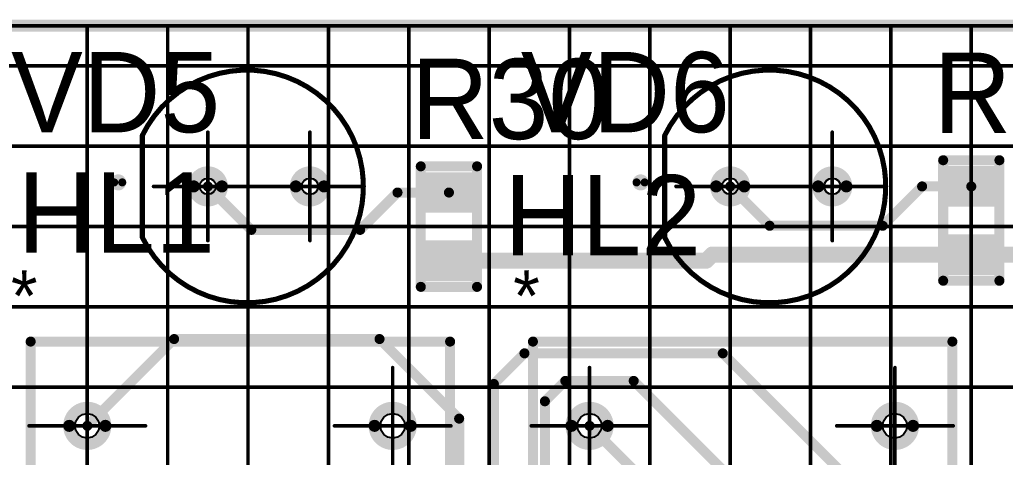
# Model space of a CAD drawing. Header units: millimetres. Extents: x 0 to 841, y 0 to 2540.
# Drawn here: x 89.64 to 138.69, y 2439.51 to 2461.3 of the extents above; entities that cross this region are included whole.
import ezdxf

# ---------------------------------------------------------------- set-up
doc = ezdxf.new("R2010")
doc.units = ezdxf.units.MM
for name, color, linetype in [('Mechanical11', 56, 'Continuous'), ('Mechanical12', 56, 'Continuous'), ('Mechanical7', 56, 'Continuous'), ('Mechanical9', 56, 'Continuous')]:
    doc.layers.add(name, color=color, linetype=linetype)

# ---------------------------------------------------------------- blocks, each defined once
blk = doc.blocks.new('BOASVIEW______T___O_______2_1_33_1_B_1')
at = {"layer": 'Mechanical12'}
for points in [[(36.806, 202.707), (36.806, 200.686), (39.194, 200.686), (39.194, 202.707)], [(62.806, 203.01), (62.806, 200.99), (65.194, 200.99), (65.194, 203.01)], [(36.806, 199.314), (36.806, 197.293), (39.194, 197.293), (39.194, 199.314)], [(62.806, 199.618), (62.806, 197.597), (65.194, 197.597), (65.194, 199.618)]]:
    blk.add_hatch(color=56, dxfattribs=at).paths.add_polyline_path(points)
for points, const_width in [([(0, 210), (320, 210)], 0.6), ([(0, 210), (320, 210)], 0.6), ([(0, 210), (320, 210)], 0.5), ([(22.74, 199.46), (22.74, 204.54)], 0.254), ([(48.74, 199.46), (48.74, 204.54)], 0.254), ([(36.6, 203), (39.4, 203)], 0.5), ([(36.6, 197), (36.6, 203)], 0.5), ([(39.4, 197), (39.4, 203)], 0.5), ([(62.6, 203.304), (65.4, 203.304)], 0.5), ([(62.6, 197.304), (62.6, 203.304)], 0.5), ([(65.4, 197.304), (65.4, 203.304)], 0.5), ([(36.6, 197), (39.4, 197)], 0.5), ([(62.6, 197.304), (65.4, 197.304)], 0.5), ([(17.181, 194.275), (38.059, 194.275)], 0.5), ([(17.181, 155.565), (17.181, 194.275)], 0.5), ([(38.059, 155.565), (38.059, 194.275)], 0.5), ([(42.181, 155.565), (42.181, 194.275)], 0.5), ([(42.181, 194.275), (63.059, 194.275)], 0.5), ([(63.059, 155.565), (63.059, 194.275)], 0.5)]:
    blk.add_lwpolyline(points, dxfattribs=dict(at, const_width=const_width))
at = {"layer": 'Mechanical12', "const_width": 0.254}
for points in [[(22.74, 204.54, -4.331476), (22.74, 199.46)], [(48.74, 204.54, -4.331476), (48.74, 199.46)]]:
    blk.add_lwpolyline(points, format="xyb", dxfattribs=at)
at = {"layer": 'Mechanical12'}
for points, const_width in [([(22.676, 204.54, 1), (22.803, 204.54, 1)], 0.127), ([(22.677, 204.54, 1), (22.804, 204.54, 1)], 0.127), ([(48.677, 204.54, 1), (48.804, 204.54, 1)], 0.127), ([(48.677, 204.54, 1), (48.804, 204.54, 1)], 0.127), ([(36.475, 203, 1), (36.725, 203, 1)], 0.25), ([(36.475, 203, 1), (36.725, 203, 1)], 0.25), ([(39.275, 203, 1), (39.525, 203, 1)], 0.25), ([(39.275, 203, 1), (39.525, 203, 1)], 0.25), ([(62.475, 203.304, 1), (62.725, 203.304, 1)], 0.25), ([(62.475, 203.304, 1), (62.725, 203.304, 1)], 0.25), ([(65.275, 203.304, 1), (65.525, 203.304, 1)], 0.25), ([(65.275, 203.304, 1), (65.525, 203.304, 1)], 0.25), ([(21.74, 202.2, 1), (21.34, 202.2, 1)], 0.4), ([(26.7, 202, 1), (25.3, 202, 1)], 0.6), ([(31.78, 202, 1), (30.38, 202, 1)], 0.6), ([(47.74, 202.2, 1), (47.34, 202.2, 1)], 0.4), ([(52.7, 202, 1), (51.3, 202, 1)], 0.6), ([(57.78, 202, 1), (56.38, 202, 1)], 0.6), ([(21.24, 202.2, 1), (21.44, 202.2, 1)], 0.2), ([(21.64, 202.2, 1), (21.84, 202.2, 1)], 0.2), ([(25.15, 202, 1), (25.45, 202, 1)], 0.3), ([(26.55, 202, 1), (26.85, 202, 1)], 0.3), ([(30.23, 202, 1), (30.53, 202, 1)], 0.3), ([(31.63, 202, 1), (31.93, 202, 1)], 0.3), ([(47.24, 202.2, 1), (47.44, 202.2, 1)], 0.2), ([(47.64, 202.2, 1), (47.84, 202.2, 1)], 0.2), ([(51.15, 202, 1), (51.45, 202, 1)], 0.3), ([(52.55, 202, 1), (52.85, 202, 1)], 0.3), ([(56.23, 202, 1), (56.53, 202, 1)], 0.3), ([(57.63, 202, 1), (57.93, 202, 1)], 0.3), ([(22.676, 199.46, 1), (22.803, 199.46, 1)], 0.127), ([(22.677, 199.46, 1), (22.804, 199.46, 1)], 0.127), ([(48.677, 199.46, 1), (48.804, 199.46, 1)], 0.127), ([(48.677, 199.46, 1), (48.804, 199.46, 1)], 0.127), ([(36.475, 197, 1), (36.725, 197, 1)], 0.25), ([(36.475, 197, 1), (36.725, 197, 1)], 0.25), ([(39.275, 197, 1), (39.525, 197, 1)], 0.25), ([(39.275, 197, 1), (39.525, 197, 1)], 0.25), ([(62.475, 197.304, 1), (62.725, 197.304, 1)], 0.25), ([(62.475, 197.304, 1), (62.725, 197.304, 1)], 0.25), ([(65.275, 197.304, 1), (65.525, 197.304, 1)], 0.25), ([(65.275, 197.304, 1), (65.525, 197.304, 1)], 0.25), ([(17.056, 194.275, 1), (17.306, 194.275, 1)], 0.25), ([(17.056, 194.275, 1), (17.306, 194.275, 1)], 0.25), ([(37.934, 194.275, 1), (38.184, 194.275, 1)], 0.25), ([(37.934, 194.275, 1), (38.184, 194.275, 1)], 0.25), ([(42.056, 194.275, 1), (42.306, 194.275, 1)], 0.25), ([(42.056, 194.275, 1), (42.306, 194.275, 1)], 0.25), ([(62.934, 194.275, 1), (63.184, 194.275, 1)], 0.25), ([(62.934, 194.275, 1), (63.184, 194.275, 1)], 0.25), ([(20.9, 190.08, 1), (19.1, 190.08, 1)], 0.6), ([(36.1, 190.08, 1), (34.3, 190.08, 1)], 0.6), ([(45.9, 190.08, 1), (44.1, 190.08, 1)], 0.6), ([(61.1, 190.08, 1), (59.3, 190.08, 1)], 0.6), ([(18.95, 190.08, 1), (19.25, 190.08, 1)], 0.3), ([(20.75, 190.08, 1), (21.05, 190.08, 1)], 0.3), ([(34.15, 190.08, 1), (34.45, 190.08, 1)], 0.3), ([(35.95, 190.08, 1), (36.25, 190.08, 1)], 0.3), ([(43.95, 190.08, 1), (44.25, 190.08, 1)], 0.3), ([(45.75, 190.08, 1), (46.05, 190.08, 1)], 0.3), ([(59.15, 190.08, 1), (59.45, 190.08, 1)], 0.3), ([(60.95, 190.08, 1), (61.25, 190.08, 1)], 0.3)]:
    blk.add_lwpolyline(points, format="xyb", close=True, dxfattribs=dict(at, const_width=const_width))
at = {"layer": 'Mechanical7', "const_width": 0.18}
for points in [[(26, 199.3), (26, 204.7)], [(31.08, 199.3), (31.08, 204.7)], [(52, 199.3), (52, 204.7)], [(57.08, 199.3), (57.08, 204.7)], [(23.3, 202), (28.7, 202)], [(28.38, 202), (33.78, 202)], [(49.3, 202), (54.7, 202)], [(54.38, 202), (59.78, 202)], [(20, 187.18), (20, 192.98)], [(35.2, 187.18), (35.2, 192.98)], [(45, 187.18), (45, 192.98)], [(60.2, 187.18), (60.2, 192.98)], [(17.1, 190.08), (22.9, 190.08)], [(32.3, 190.08), (38.1, 190.08)], [(42.1, 190.08), (47.9, 190.08)], [(57.3, 190.08), (63.1, 190.08)]]:
    blk.add_lwpolyline(points, dxfattribs=at)
at = {"layer": 'Mechanical7', "const_width": 0.09}
for points in [[(25.955, 204.7, 1), (26.045, 204.7, 1)], [(31.035, 204.7, 1), (31.125, 204.7, 1)], [(51.955, 204.7, 1), (52.045, 204.7, 1)], [(57.035, 204.7, 1), (57.125, 204.7, 1)], [(23.255, 202, 1), (23.345, 202, 1)], [(28.335, 202, 1), (28.425, 202, 1)], [(28.655, 202, 1), (28.745, 202, 1)], [(33.735, 202, 1), (33.825, 202, 1)], [(49.255, 202, 1), (49.345, 202, 1)], [(54.335, 202, 1), (54.425, 202, 1)], [(54.655, 202, 1), (54.745, 202, 1)], [(59.735, 202, 1), (59.825, 202, 1)], [(25.955, 199.3, 1), (26.045, 199.3, 1)], [(31.035, 199.3, 1), (31.125, 199.3, 1)], [(51.955, 199.3, 1), (52.045, 199.3, 1)], [(57.035, 199.3, 1), (57.125, 199.3, 1)], [(19.955, 192.98, 1), (20.045, 192.98, 1)], [(35.155, 192.98, 1), (35.245, 192.98, 1)], [(44.955, 192.98, 1), (45.045, 192.98, 1)], [(60.155, 192.98, 1), (60.245, 192.98, 1)], [(17.055, 190.08, 1), (17.145, 190.08, 1)], [(22.855, 190.08, 1), (22.945, 190.08, 1)], [(32.255, 190.08, 1), (32.345, 190.08, 1)], [(38.055, 190.08, 1), (38.145, 190.08, 1)], [(42.055, 190.08, 1), (42.145, 190.08, 1)], [(47.855, 190.08, 1), (47.945, 190.08, 1)], [(57.255, 190.08, 1), (57.345, 190.08, 1)], [(63.055, 190.08, 1), (63.145, 190.08, 1)]]:
    blk.add_lwpolyline(points, format="xyb", close=True, dxfattribs=at)
at = {"layer": 'Mechanical7'}
for s, height, p in [('VD5', 4, (16.209, 204.696)), ('VD6', 4, (41.576, 204.696)), ('R31', 4, (62.126, 204.66)), ('R30', 4, (36.116, 204.356)), ('HL1', 4, (16.535, 198.696)), ('HL2', 4, (40.742, 198.564)), ('*', 2.54, (16.2, 195.28)), ('*', 2.54, (41.2, 195.28))]:
    blk.add_text(s, height=height, dxfattribs=at).set_placement(p)
blk = doc.blocks.new('BOASVIEW______T___L_____2_1_1_1_B_4')
at = {"layer": 'Mechanical12'}
for points in [[(36.806, 202.707), (36.806, 200.686), (39.194, 200.686), (39.194, 202.707)], [(62.806, 203.01), (62.806, 200.99), (65.194, 200.99), (65.194, 203.01)], [(36.806, 199.314), (36.806, 197.293), (39.194, 197.293), (39.194, 199.314)], [(62.806, 199.618), (62.806, 197.597), (65.194, 197.597), (65.194, 199.618)]]:
    blk.add_hatch(color=56, dxfattribs=at).paths.add_polyline_path(points)
at = {"layer": 'Mechanical11'}
for p, q in [((25.592, 202), (25.623, 202.156)), ((25.623, 202.156), (25.712, 202.288)), ((25.712, 202.288), (25.844, 202.377)), ((25.844, 202.377), (26, 202.408)), ((26, 202.408), (26, 202)), ((30.672, 202), (30.703, 202.156)), ((30.703, 202.156), (30.792, 202.288)), ((30.792, 202.288), (30.924, 202.377)), ((30.924, 202.377), (31.08, 202.408)), ((31.08, 202.408), (31.08, 202)), ((51.592, 202), (51.623, 202.156)), ((51.623, 202.156), (51.712, 202.288)), ((51.712, 202.288), (51.844, 202.377)), ((51.844, 202.377), (52, 202.408)), ((52, 202.408), (52, 202)), ((56.672, 202), (56.703, 202.156)), ((56.703, 202.156), (56.792, 202.288)), ((56.792, 202.288), (56.924, 202.377)), ((56.924, 202.377), (57.08, 202.408)), ((57.08, 202.408), (57.08, 202)), ((25.623, 201.844), (25.592, 202)), ((25.592, 202), (26, 202)), ((26, 202), (25.592, 202)), ((25.712, 201.712), (25.623, 201.844)), ((25.844, 201.623), (25.712, 201.712)), ((26, 201.592), (25.844, 201.623)), ((26, 202), (26.408, 202)), ((26, 201.592), (26, 202)), ((26, 202), (26, 201.592)), ((26.156, 201.623), (26, 201.592)), ((26.288, 201.712), (26.156, 201.623)), ((26.377, 201.844), (26.288, 201.712)), ((26.408, 202), (26.377, 201.844)), ((30.703, 201.844), (30.672, 202)), ((30.672, 202), (31.08, 202)), ((31.08, 202), (30.672, 202)), ((30.792, 201.712), (30.703, 201.844)), ((30.924, 201.623), (30.792, 201.712)), ((31.08, 201.592), (30.924, 201.623)), ((31.08, 202), (31.488, 202)), ((31.08, 201.592), (31.08, 202)), ((31.08, 202), (31.08, 201.592)), ((31.236, 201.623), (31.08, 201.592)), ((31.368, 201.712), (31.236, 201.623)), ((31.457, 201.844), (31.368, 201.712)), ((31.488, 202), (31.457, 201.844)), ((51.623, 201.844), (51.592, 202)), ((51.592, 202), (52, 202)), ((52, 202), (51.592, 202)), ((51.712, 201.712), (51.623, 201.844)), ((51.844, 201.623), (51.712, 201.712)), ((52, 201.592), (51.844, 201.623)), ((52, 202), (52.408, 202)), ((52, 201.592), (52, 202)), ((52, 202), (52, 201.592)), ((52.156, 201.623), (52, 201.592)), ((52.288, 201.712), (52.156, 201.623)), ((52.377, 201.844), (52.288, 201.712)), ((52.408, 202), (52.377, 201.844)), ((56.703, 201.844), (56.672, 202)), ((56.672, 202), (57.08, 202)), ((57.08, 202), (56.672, 202)), ((56.792, 201.712), (56.703, 201.844)), ((56.924, 201.623), (56.792, 201.712)), ((57.08, 201.592), (56.924, 201.623)), ((57.08, 202), (57.488, 202)), ((57.08, 201.592), (57.08, 202)), ((57.08, 202), (57.08, 201.592)), ((57.236, 201.623), (57.08, 201.592)), ((57.368, 201.712), (57.236, 201.623)), ((57.457, 201.844), (57.368, 201.712)), ((57.488, 202), (57.457, 201.844)), ((20, 190.08), (20, 190.692)), ((20, 190.692), (20.234, 190.645)), ((20.234, 190.645), (20.433, 190.513)), ((20.433, 190.513), (20.565, 190.314)), ((35.2, 190.08), (35.2, 190.692)), ((35.2, 190.692), (35.434, 190.645)), ((35.434, 190.645), (35.633, 190.513)), ((35.633, 190.513), (35.765, 190.314)), ((45, 190.08), (45, 190.692)), ((45, 190.692), (45.234, 190.645)), ((45.234, 190.645), (45.433, 190.513)), ((45.433, 190.513), (45.565, 190.314)), ((60.2, 190.08), (60.2, 190.692)), ((60.2, 190.692), (60.434, 190.645)), ((60.434, 190.645), (60.633, 190.513)), ((60.633, 190.513), (60.765, 190.314)), ((20, 190.08), (20.612, 190.08)), ((20, 189.468), (20, 190.08)), ((20.612, 190.08), (20, 190.08)), ((20.565, 189.846), (20.433, 189.647)), ((20.565, 190.314), (20.612, 190.08)), ((20.612, 190.08), (20.565, 189.846)), ((35.2, 190.08), (35.812, 190.08)), ((35.2, 189.468), (35.2, 190.08)), ((35.812, 190.08), (35.2, 190.08)), ((35.765, 189.846), (35.633, 189.647)), ((35.765, 190.314), (35.812, 190.08)), ((35.812, 190.08), (35.765, 189.846)), ((45, 190.08), (45.612, 190.08)), ((45, 189.468), (45, 190.08)), ((45.612, 190.08), (45, 190.08)), ((45.565, 189.846), (45.433, 189.647)), ((45.565, 190.314), (45.612, 190.08)), ((45.612, 190.08), (45.565, 189.846)), ((60.2, 190.08), (60.812, 190.08)), ((60.2, 189.468), (60.2, 190.08)), ((60.812, 190.08), (60.2, 190.08)), ((60.765, 189.846), (60.633, 189.647)), ((60.765, 190.314), (60.812, 190.08)), ((60.812, 190.08), (60.765, 189.846)), ((20.234, 189.515), (20, 189.468)), ((20.433, 189.647), (20.234, 189.515)), ((35.434, 189.515), (35.2, 189.468)), ((35.633, 189.647), (35.434, 189.515)), ((45.234, 189.515), (45, 189.468)), ((45.433, 189.647), (45.234, 189.515)), ((60.434, 189.515), (60.2, 189.468)), ((60.633, 189.647), (60.434, 189.515))]:
    blk.add_line(p, q, dxfattribs=at)
at = {"layer": 'Mechanical12'}
for p, q in [((26, 202), (26, 202.408)), ((26, 202.408), (26.156, 202.377)), ((26.156, 202.377), (26.288, 202.288)), ((26.288, 202.288), (26.377, 202.156)), ((26.377, 202.156), (26.408, 202)), ((31.08, 202), (31.08, 202.408)), ((31.08, 202.408), (31.236, 202.377)), ((31.236, 202.377), (31.368, 202.288)), ((31.368, 202.288), (31.457, 202.156)), ((31.457, 202.156), (31.488, 202)), ((52, 202), (52, 202.408)), ((52, 202.408), (52.156, 202.377)), ((52.156, 202.377), (52.288, 202.288)), ((52.288, 202.288), (52.377, 202.156)), ((52.377, 202.156), (52.408, 202)), ((57.08, 202), (57.08, 202.408)), ((57.08, 202.408), (57.236, 202.377)), ((57.236, 202.377), (57.368, 202.288)), ((57.368, 202.288), (57.457, 202.156)), ((57.457, 202.156), (57.488, 202)), ((26.408, 202), (26, 202)), ((31.488, 202), (31.08, 202)), ((52.408, 202), (52, 202)), ((57.488, 202), (57.08, 202)), ((19.435, 190.314), (19.567, 190.513)), ((19.567, 190.513), (19.766, 190.645)), ((19.766, 190.645), (20, 190.692)), ((20, 190.692), (20, 190.08)), ((34.635, 190.314), (34.767, 190.513)), ((34.767, 190.513), (34.966, 190.645)), ((34.966, 190.645), (35.2, 190.692)), ((35.2, 190.692), (35.2, 190.08)), ((44.435, 190.314), (44.567, 190.513)), ((44.567, 190.513), (44.766, 190.645)), ((44.766, 190.645), (45, 190.692)), ((45, 190.692), (45, 190.08)), ((59.635, 190.314), (59.767, 190.513)), ((59.767, 190.513), (59.966, 190.645)), ((59.966, 190.645), (60.2, 190.692)), ((60.2, 190.692), (60.2, 190.08)), ((19.388, 190.08), (19.435, 190.314)), ((19.388, 190.08), (20, 190.08)), ((19.435, 189.846), (19.388, 190.08)), ((20, 190.08), (19.388, 190.08)), ((19.567, 189.647), (19.435, 189.846)), ((20, 190.08), (20, 189.468)), ((34.588, 190.08), (34.635, 190.314)), ((34.588, 190.08), (35.2, 190.08)), ((34.635, 189.846), (34.588, 190.08)), ((35.2, 190.08), (34.588, 190.08)), ((34.767, 189.647), (34.635, 189.846)), ((35.2, 190.08), (35.2, 189.468)), ((44.388, 190.08), (44.435, 190.314)), ((44.388, 190.08), (45, 190.08)), ((44.435, 189.846), (44.388, 190.08)), ((45, 190.08), (44.388, 190.08)), ((44.567, 189.647), (44.435, 189.846)), ((45, 190.08), (45, 189.468)), ((59.588, 190.08), (59.635, 190.314)), ((59.588, 190.08), (60.2, 190.08)), ((59.635, 189.846), (59.588, 190.08)), ((60.2, 190.08), (59.588, 190.08)), ((59.767, 189.647), (59.635, 189.846)), ((60.2, 190.08), (60.2, 189.468)), ((19.766, 189.515), (19.567, 189.647)), ((20, 189.468), (19.766, 189.515)), ((34.966, 189.515), (34.767, 189.647)), ((35.2, 189.468), (34.966, 189.515)), ((44.766, 189.515), (44.567, 189.647)), ((45, 189.468), (44.766, 189.515)), ((59.966, 189.515), (59.767, 189.647)), ((60.2, 189.468), (59.966, 189.515))]:
    blk.add_line(p, q, dxfattribs=at)
for points, const_width in [([(0, 210), (320, 210)], 0.6), ([(0, 210), (320, 210)], 0.6), ([(26, 202), (28.163, 199.837)], 0.5), ([(52, 202), (53.96, 200.04)], 0.5), ([(59.591, 200.04), (61.551, 202)], 0.5), ([(61.551, 202), (64, 202)], 0.5), ([(33.581, 199.837), (35.441, 201.696)], 0.5), ([(35.441, 201.696), (38, 201.696)], 0.5), ([(53.96, 200.04), (59.591, 200.04)], 0.5), ([(28.163, 199.837), (33.581, 199.837)], 0.5), ([(38, 198.304), (50.802, 198.304)], 0.8), ([(50.802, 198.304), (51.106, 198.608)], 0.8), ([(51.106, 198.608), (64, 198.608)], 0.8), ([(64, 198.608), (88, 198.608)], 0.8), ([(20, 190.08), (24.321, 194.401)], 0.5), ([(24.321, 194.401), (34.546, 194.401)], 0.5), ([(34.546, 194.401), (38.509, 190.439)], 0.5), ([(40.236, 192.166), (41.76, 193.69)], 0.5), ([(41.76, 193.69), (51.63, 193.69)], 0.5), ([(51.63, 193.69), (60.24, 185.08)], 0.5), ([(40.236, 187.899), (40.236, 192.166)], 0.5), ([(42.776, 191.302), (43.792, 192.318)], 0.5), ([(43.792, 192.318), (47.196, 192.318)], 0.5), ([(47.196, 192.318), (57.457, 182.057)], 0.5), ([(42.776, 187.304), (42.776, 191.302)], 0.5), ([(38.509, 155.088), (38.509, 190.439)], 0.5), ([(45, 190.08), (56, 179.08)], 0.5)]:
    blk.add_lwpolyline(points, dxfattribs=dict(at, const_width=const_width))
for points, const_width in [([(26.7, 202, 1), (25.3, 202, 1)], 0.6), ([(31.78, 202, 1), (30.38, 202, 1)], 0.6), ([(52.7, 202, 1), (51.3, 202, 1)], 0.6), ([(57.78, 202, 1), (56.38, 202, 1)], 0.6), ([(25.15, 202, 1), (25.45, 202, 1)], 0.3), ([(25.875, 202, 1), (26.125, 202, 1)], 0.25), ([(26.55, 202, 1), (26.85, 202, 1)], 0.3), ([(30.23, 202, 1), (30.53, 202, 1)], 0.3), ([(31.63, 202, 1), (31.93, 202, 1)], 0.3), ([(51.15, 202, 1), (51.45, 202, 1)], 0.3), ([(51.875, 202, 1), (52.125, 202, 1)], 0.25), ([(52.55, 202, 1), (52.85, 202, 1)], 0.3), ([(56.23, 202, 1), (56.53, 202, 1)], 0.3), ([(57.63, 202, 1), (57.93, 202, 1)], 0.3), ([(61.426, 202, 1), (61.676, 202, 1)], 0.25), ([(61.426, 202, 1), (61.676, 202, 1)], 0.25), ([(63.875, 202, 1), (64.125, 202, 1)], 0.25), ([(35.316, 201.696, 1), (35.566, 201.696, 1)], 0.25), ([(35.316, 201.696, 1), (35.566, 201.696, 1)], 0.25), ([(37.875, 201.696, 1), (38.125, 201.696, 1)], 0.25), ([(53.835, 200.04, 1), (54.085, 200.04, 1)], 0.25), ([(53.835, 200.04, 1), (54.085, 200.04, 1)], 0.25), ([(59.466, 200.04, 1), (59.716, 200.04, 1)], 0.25), ([(59.466, 200.04, 1), (59.716, 200.04, 1)], 0.25), ([(28.038, 199.837, 1), (28.288, 199.837, 1)], 0.25), ([(28.038, 199.837, 1), (28.288, 199.837, 1)], 0.25), ([(33.456, 199.837, 1), (33.706, 199.837, 1)], 0.25), ([(33.456, 199.837, 1), (33.706, 199.837, 1)], 0.25), ([(37.8, 198.304, 1), (38.2, 198.304, 1)], 0.4), ([(50.602, 198.304, 1), (51.002, 198.304, 1)], 0.4), ([(50.602, 198.304, 1), (51.002, 198.304, 1)], 0.4), ([(50.906, 198.608, 1), (51.306, 198.608, 1)], 0.4), ([(50.906, 198.608, 1), (51.306, 198.608, 1)], 0.4), ([(63.8, 198.608, 1), (64.2, 198.608, 1)], 0.4), ([(63.8, 198.608, 1), (64.2, 198.608, 1)], 0.4), ([(24.196, 194.401, 1), (24.446, 194.401, 1)], 0.25), ([(24.196, 194.401, 1), (24.446, 194.401, 1)], 0.25), ([(34.421, 194.401, 1), (34.671, 194.401, 1)], 0.25), ([(34.421, 194.401, 1), (34.671, 194.401, 1)], 0.25), ([(41.635, 193.69, 1), (41.885, 193.69, 1)], 0.25), ([(41.635, 193.69, 1), (41.885, 193.69, 1)], 0.25), ([(51.505, 193.69, 1), (51.755, 193.69, 1)], 0.25), ([(51.505, 193.69, 1), (51.755, 193.69, 1)], 0.25), ([(40.111, 192.166, 1), (40.361, 192.166, 1)], 0.25), ([(40.111, 192.166, 1), (40.361, 192.166, 1)], 0.25), ([(43.667, 192.318, 1), (43.917, 192.318, 1)], 0.25), ([(43.667, 192.318, 1), (43.917, 192.318, 1)], 0.25), ([(47.071, 192.318, 1), (47.321, 192.318, 1)], 0.25), ([(47.071, 192.318, 1), (47.321, 192.318, 1)], 0.25), ([(42.651, 191.302, 1), (42.901, 191.302, 1)], 0.25), ([(42.651, 191.302, 1), (42.901, 191.302, 1)], 0.25), ([(20.9, 190.08, 1), (19.1, 190.08, 1)], 0.6), ([(36.1, 190.08, 1), (34.3, 190.08, 1)], 0.6), ([(45.9, 190.08, 1), (44.1, 190.08, 1)], 0.6), ([(61.1, 190.08, 1), (59.3, 190.08, 1)], 0.6), ([(18.95, 190.08, 1), (19.25, 190.08, 1)], 0.3), ([(20.75, 190.08, 1), (21.05, 190.08, 1)], 0.3), ([(34.15, 190.08, 1), (34.45, 190.08, 1)], 0.3), ([(35.95, 190.08, 1), (36.25, 190.08, 1)], 0.3), ([(38.384, 190.439, 1), (38.634, 190.439, 1)], 0.25), ([(38.384, 190.439, 1), (38.634, 190.439, 1)], 0.25), ([(43.95, 190.08, 1), (44.25, 190.08, 1)], 0.3), ([(45.75, 190.08, 1), (46.05, 190.08, 1)], 0.3), ([(59.15, 190.08, 1), (59.45, 190.08, 1)], 0.3), ([(60.95, 190.08, 1), (61.25, 190.08, 1)], 0.3), ([(19.875, 190.08, 1), (20.125, 190.08, 1)], 0.25), ([(44.875, 190.08, 1), (45.125, 190.08, 1)], 0.25)]:
    blk.add_lwpolyline(points, format="xyb", close=True, dxfattribs=dict(at, const_width=const_width))
at = {"layer": 'Mechanical7', "const_width": 0.18}
for points in [[(26, 199.6), (26, 204.4)], [(31.08, 199.6), (31.08, 204.4)], [(52, 199.6), (52, 204.4)], [(57.08, 199.6), (57.08, 204.4)], [(23.6, 202), (28.4, 202)], [(28.68, 202), (33.48, 202)], [(49.6, 202), (54.4, 202)], [(54.68, 202), (59.48, 202)], [(20, 187.48), (20, 192.68)], [(35.2, 187.48), (35.2, 192.68)], [(45, 187.48), (45, 192.68)], [(60.2, 187.48), (60.2, 192.68)], [(17.4, 190.08), (22.6, 190.08)], [(32.6, 190.08), (37.8, 190.08)], [(42.4, 190.08), (47.6, 190.08)], [(57.6, 190.08), (62.8, 190.08)]]:
    blk.add_lwpolyline(points, dxfattribs=at)
at = {"layer": 'Mechanical7', "const_width": 0.09}
for points in [[(25.955, 204.4, 1), (26.045, 204.4, 1)], [(31.035, 204.4, 1), (31.125, 204.4, 1)], [(51.955, 204.4, 1), (52.045, 204.4, 1)], [(57.035, 204.4, 1), (57.125, 204.4, 1)], [(23.555, 202, 1), (23.645, 202, 1)], [(28.355, 202, 1), (28.445, 202, 1)], [(28.635, 202, 1), (28.725, 202, 1)], [(33.435, 202, 1), (33.525, 202, 1)], [(49.555, 202, 1), (49.645, 202, 1)], [(54.355, 202, 1), (54.445, 202, 1)], [(54.635, 202, 1), (54.725, 202, 1)], [(59.435, 202, 1), (59.525, 202, 1)], [(25.955, 199.6, 1), (26.045, 199.6, 1)], [(31.035, 199.6, 1), (31.125, 199.6, 1)], [(51.955, 199.6, 1), (52.045, 199.6, 1)], [(57.035, 199.6, 1), (57.125, 199.6, 1)], [(19.955, 192.68, 1), (20.045, 192.68, 1)], [(35.155, 192.68, 1), (35.245, 192.68, 1)], [(44.955, 192.68, 1), (45.045, 192.68, 1)], [(60.155, 192.68, 1), (60.245, 192.68, 1)], [(17.355, 190.08, 1), (17.445, 190.08, 1)], [(22.555, 190.08, 1), (22.645, 190.08, 1)], [(32.555, 190.08, 1), (32.645, 190.08, 1)], [(37.755, 190.08, 1), (37.845, 190.08, 1)], [(42.355, 190.08, 1), (42.445, 190.08, 1)], [(47.555, 190.08, 1), (47.645, 190.08, 1)], [(57.555, 190.08, 1), (57.645, 190.08, 1)], [(62.755, 190.08, 1), (62.845, 190.08, 1)]]:
    blk.add_lwpolyline(points, format="xyb", close=True, dxfattribs=at)
at = {"layer": 'Mechanical9', "const_width": 0.18}
for points in [[(0, 210), (320, 210)], [(20, 0), (20, 210)], [(24, 0), (24, 210)], [(28, 0), (28, 210)], [(32, 0), (32, 210)], [(36, 0), (36, 210)], [(40, 0), (40, 210)], [(44, 0), (44, 210)], [(48, 0), (48, 210)], [(52, 0), (52, 210)], [(56, 0), (56, 210)], [(60, 0), (60, 210)], [(64, 0), (64, 210)], [(0, 208), (320, 208)], [(0, 204), (320, 204)], [(0, 200), (320, 200)], [(0, 196), (320, 196)], [(0, 192), (320, 192)]]:
    blk.add_lwpolyline(points, dxfattribs=at)
at = {"layer": 'Mechanical9', "const_width": 0.09}
for points in [[(19.955, 210, 1), (20.045, 210, 1)], [(23.955, 210, 1), (24.045, 210, 1)], [(27.955, 210, 1), (28.045, 210, 1)], [(31.955, 210, 1), (32.045, 210, 1)], [(35.955, 210, 1), (36.045, 210, 1)], [(39.955, 210, 1), (40.045, 210, 1)], [(43.955, 210, 1), (44.045, 210, 1)], [(47.955, 210, 1), (48.045, 210, 1)], [(51.955, 210, 1), (52.045, 210, 1)], [(55.955, 210, 1), (56.045, 210, 1)], [(59.955, 210, 1), (60.045, 210, 1)], [(63.955, 210, 1), (64.045, 210, 1)]]:
    blk.add_lwpolyline(points, format="xyb", close=True, dxfattribs=at)

msp = doc.modelspace()

# ---------------------------------------------------------------- block references
for name in ['BOASVIEW______T___L_____2_1_1_1_B_4', 'BOASVIEW______T___O_______2_1_33_1_B_1']:
    msp.add_blockref(name, (73, 2251))

doc.saveas('drawing.dxf')
